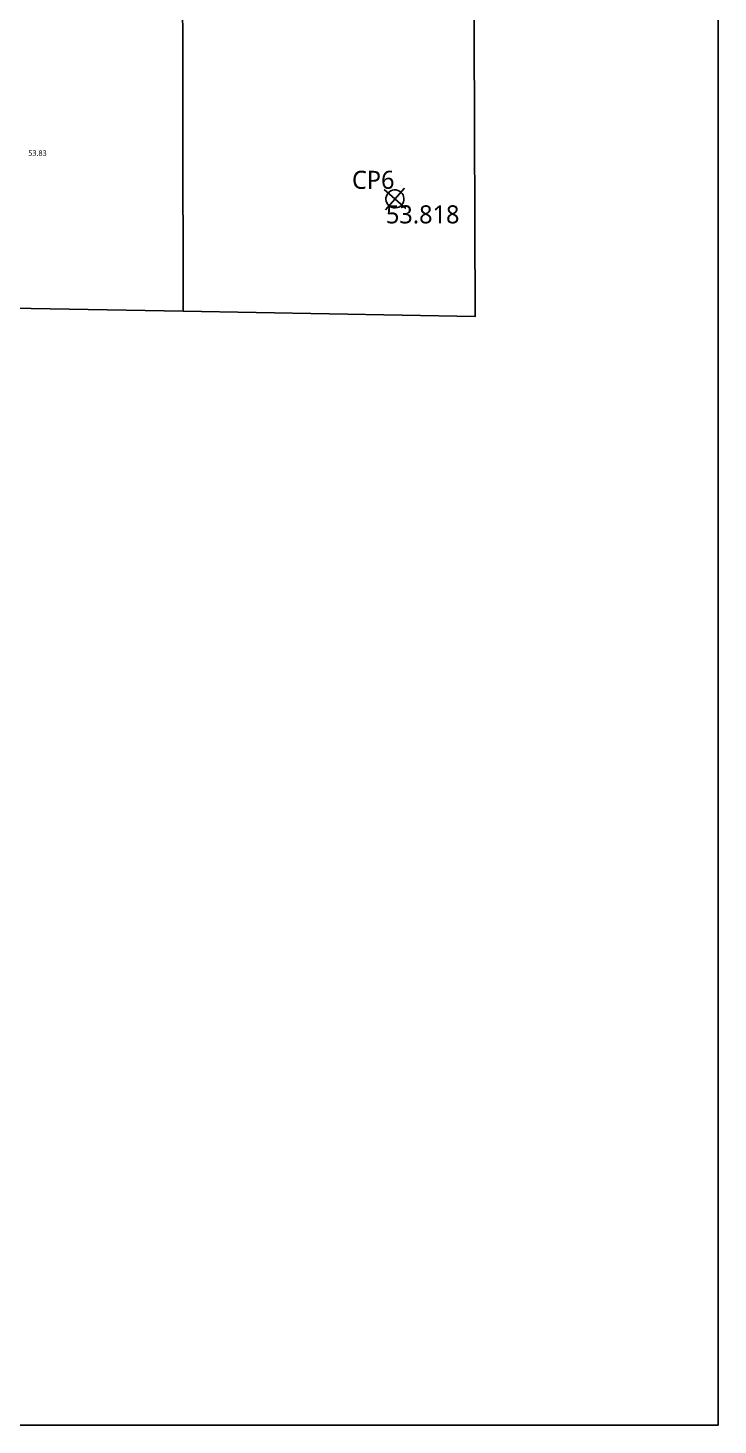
# Model space of a CAD drawing. Header units: millimetres. Extents: x 40342638 to 40753138, y 494620 to 782620.
# Drawn here: x 40714907 to 40753138, y 494620 to 572048 of the extents above; entities that cross this region are included whole.
import ezdxf
from ezdxf.enums import TextEntityAlignment as Align

# ---------------------------------------------------------------- set-up
doc = ezdxf.new("R2010")
doc.units = ezdxf.units.MM
doc.header["$LTSCALE"] = 1000
doc.header["$MEASUREMENT"] = 0
doc.layers.get('Defpoints').update_dxf_attribs({"color": 161, "linetype": 'CONTINUOUS'})
for name, color, linetype in [('cp', 1, 'CONTINUOUS'), ('cpTEXT', 1, 'CONTINUOUS'), ('지반고', 7, 'CONTINUOUS'), ('지적선', 197, 'CONTINUOUS')]:
    doc.layers.add(name, color=color, linetype=linetype)
doc.styles.add('나눔바른고딕', font='NanumBarunGothic.ttf')

msp = doc.modelspace()

# ---------------------------------------------------------------- linework, layer by layer
at = {"layer": 'cp'}
for p, q in [((40734635, 563102, 53818), (40735836, 562045, 53818)), ((40734707, 561973, 53818), (40735764, 563174, 53818))]:
    msp.add_line(p, q, dxfattribs=at)
msp.add_ellipse((40735236, 562573, 53818), major_axis=(-499, -32), ratio=1, start_param=3.926991, end_param=10.210176, dxfattribs=at)
at = {"layer": 'Defpoints'}
msp.add_lwpolyline([(40753138, 494620), (40342638, 494620), (40342638, 782620), (40753138, 782620)], close=True, dxfattribs=at)
at = {"layer": '지적선', "flags": 128}
for points in [[(40739654, 681517), (40739591, 619262), (40739561, 595644), (40739577, 587473), (40739674, 556052), (40723510, 556343), (40723449, 588305), (40723458, 589843), (40723465, 614828), (40723489, 680717)], [(40452108, 572872), (40660628, 572887), (40706755, 572842), (40708750, 572898), (40710747, 573046), (40712712, 573355), (40714585, 573984), (40716333, 574925), (40717939, 576083), (40719363, 577428), (40720590, 578973), (40721624, 580662), (40722459, 582473), (40723012, 584372), (40723342, 586306), (40723449, 588305), (40723510, 556343), (40703464, 556707), (40700452, 556813), (40695949, 556846), (40690829, 556889), (40679847, 556829), (40678288, 556829), (40562301, 556873)]]:
    msp.add_lwpolyline(points, dxfattribs=at)

# ---------------------------------------------------------------- texts
at = {"layer": 'cpTEXT', "style": '나눔바른고딕'}
msp.add_text('CP6', height=1000, dxfattribs=at).set_placement((40734035, 563631, 53818), align=Align.MIDDLE)
msp.add_text('53.818', height=1000, dxfattribs=at).set_placement((40736774, 561217, 53818), align=Align.CENTER)
at = {"layer": '지반고', "style": '나눔바른고딕'}
msp.add_text('53.83', height=300, dxfattribs=at).set_placement((40714924, 564963, 53830))

doc.saveas('drawing.dxf')
